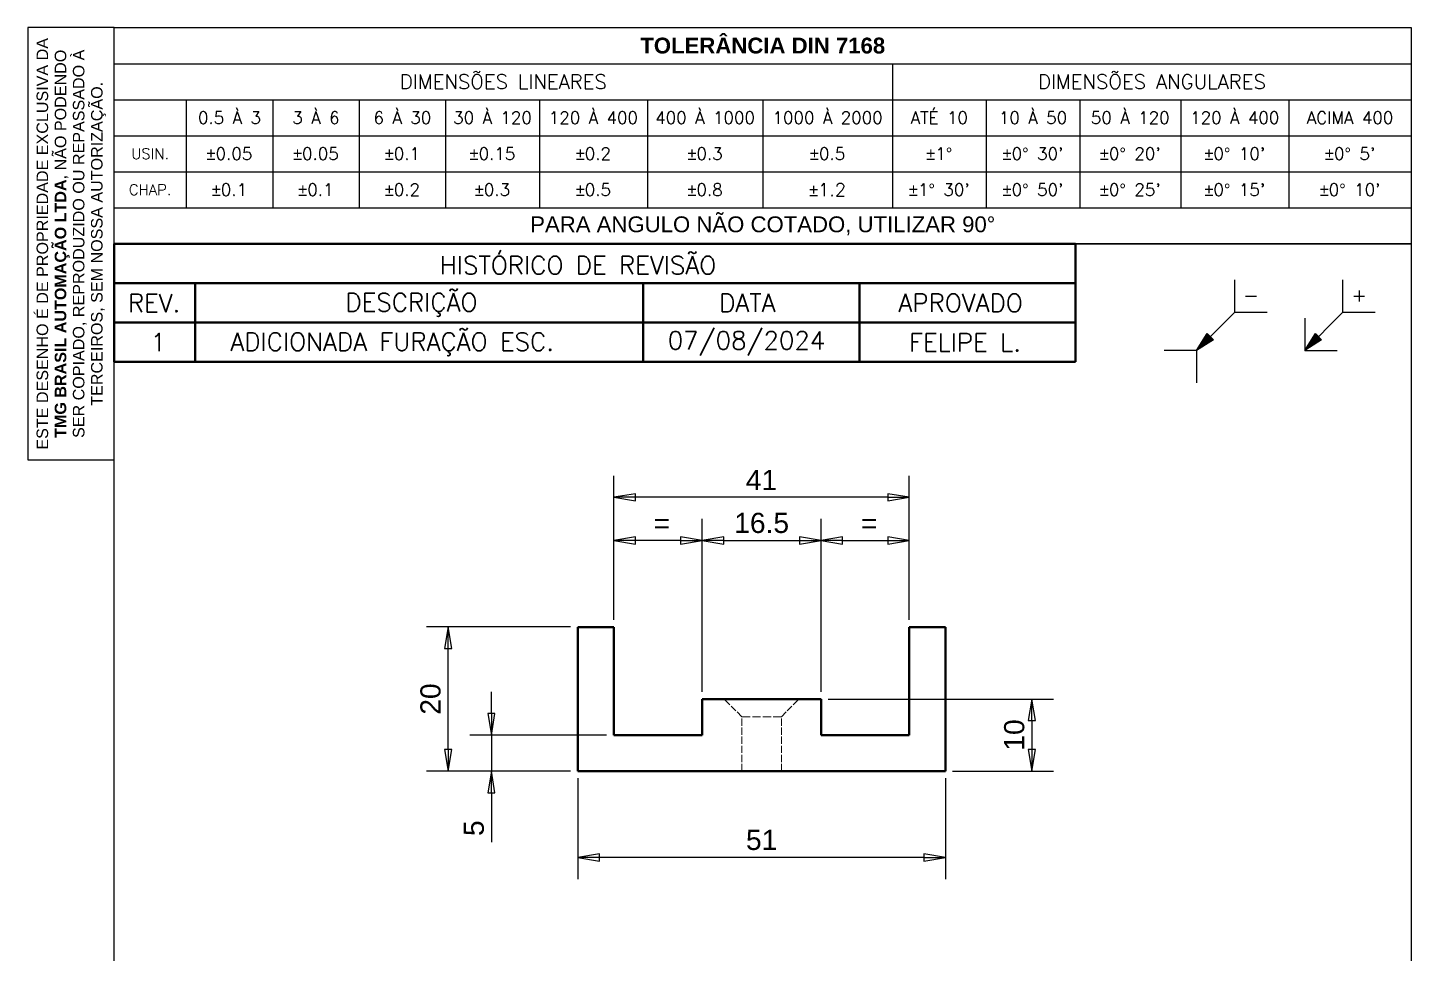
# Model space of a CAD drawing. Header units: millimetres. Extents: x 3 to 205, y 5 to 292.
# Drawn here: x 13 to 205, y 163.5 to 292 of the extents above; entities that cross this region are included whole.
import ezdxf

# ---------------------------------------------------------------- set-up
doc = ezdxf.new("R2010")
doc.units = ezdxf.units.MM
doc.linetypes.add('DASHED', pattern=[0.2067, 0.1654, -0.0413])
doc.layers.add('BORDA', color=7, linetype='Continuous', lineweight=25)
doc.layers.add('COTAS', color=7, linetype='Continuous', lineweight=25)
for name, color, linetype, lineweight, true_color in [('CONTORNO', 1, 'Continuous', 50, 0xff0000), ('HACHURA', 7, 'Continuous', 9, 0xff8000), ('TRACEJADA', 7, 'DASHED', 9, 0xff80ff)]:
    doc.layers.add(name, color=color, linetype=linetype, lineweight=lineweight, true_color=true_color)
doc.styles.add('Estilo de texto54', font='arial.ttf')
doc.styles.add('SELGRON - BALAO', font='Simplex.shx')
doc.styles.add('SELGRON - COTAS', font='arial.ttf')
doc.styles.add('SELGRON - LEGENDA', font='Simplex.shx')
doc.dimstyles.new('Selgron', dxfattribs={"dimtxt": 2.8, "dimasz": 3, "dimexe": 3, "dimexo": 1, "dimgap": 1, "dimtad": 1, "dimtoh": 1, "dimdec": 1, "dimdsep": 46, "dimtxsty": 'SELGRON - COTAS', "dimblk": 'Filled-1', "dimcen": 0.09, "dimdle": 12, "dimclrd": 256, "dimclre": 256, "dimclrt": 7, "dimazin": 3, "dimtfac": 0.678571, "dimtmove": 0, "dimatfit": 3, "dimldrblk": 'Filled-1', "dimfxl": 0, "dimtolj": 1, "dimlwd": 25, "dimlwe": 25, "dimarcsym": 0})

# ---------------------------------------------------------------- blocks, each defined once
blk = doc.blocks.new('Bordas BORDA A4')
at = {"layer": 'HACHURA'}
for points in [[(175.2, 247.2), (177.53, 248.68), (176.68, 249.53)], [(190.2, 247.2), (192.53, 248.68), (191.68, 249.53)]]:
    blk.add_hatch(color=7, dxfattribs=at).paths.add_polyline_path(points)
at = {"layer": 'BORDA', "lineweight": 30}
for p, q in [((25, 292), (13, 292)), ((13, 292), (13, 232)), ((25, 292), (205, 292)), ((25, 5), (25, 292)), ((25, 292), (205, 292)), ((25, 262), (25, 292)), ((25, 232), (25, 292)), ((205, 292), (205, 5)), ((205, 292), (205, 262)), ((25, 287), (205, 287)), ((133, 287), (133, 267)), ((25, 282), (205, 282)), ((35, 282), (35, 267)), ((47, 282), (47, 267)), ((59, 282), (59, 267)), ((71, 282), (71, 267)), ((84, 282), (84, 267)), ((99, 282), (99, 267)), ((115, 282), (115, 267)), ((146, 282), (146, 267)), ((159, 282), (159, 267)), ((173, 282), (173, 267)), ((188, 282), (188, 267)), ((25, 277), (205, 277)), ((25, 272), (205, 272)), ((25, 267), (205, 267)), ((205, 262), (25, 262)), ((25, 262), (205, 262)), ((13, 232), (25, 232))]:
    blk.add_line(p, q, dxfattribs=at)
at = {"layer": 'BORDA'}
for p, q in [((180.5, 252.5), (180.5, 257)), ((195.5, 252.5), (195.5, 257)), ((197.75, 255.5), (197.75, 254)), ((182, 254.75), (183.5, 254.75)), ((197, 254.75), (198.5, 254.75)), ((175.2, 247.2), (180.5, 252.5)), ((180.5, 252.5), (185, 252.5)), ((190.2, 247.2), (195.5, 252.5)), ((190.2, 251.7), (190.2, 247.2)), ((195.5, 252.5), (200, 252.5)), ((175.2, 247.2), (176.68, 249.53)), ((177.53, 248.68), (175.2, 247.2)), ((176.68, 249.53), (177.53, 248.68)), ((190.2, 247.2), (191.68, 249.53)), ((192.53, 248.68), (190.2, 247.2)), ((191.68, 249.53), (192.53, 248.68)), ((175.2, 247.2), (170.7, 247.2)), ((175.2, 247.2), (175.2, 242.7)), ((190.2, 247.2), (194.7, 247.2))]:
    blk.add_line(p, q, dxfattribs=at)
at = {"layer": 'CONTORNO', "color": 7, "insert": (19.06, 262), "char_height": 1.6, "width": 57.868, "attachment_point": 5, "rotation": 90, "line_spacing_factor": 0.944222, "style": 'SELGRON - LEGENDA'}
blk.add_mtext('\\fArial|b0|i0;{\\H1.6000;ESTE DESENHO É DE PROPRIEDADE EXCLUSIVA DA }\\fArial|b1|i0;{\\H1.6000;TMG BRASIL AUTOMAÇÃO LTDA}\\fArial|b0|i0;{\\H1.6000;, NÃO PODENDO SER COPIADO, REPRODUZIDO OU REPASSADO À TERCEIROS, SEM NOSSA AUTORIZAÇÃO.}', dxfattribs=at)
at = {"layer": 'CONTORNO', "color": 7, "attachment_point": 5, "style": 'SELGRON - LEGENDA'}
for s, insert, char_height in [('\\fArial|b1|i0;{\\H2.2000;TOLERÂNCIA DIN 7168}', (115, 289.5), 2.2), ('\\FSimplex|b0|i0;{\\H2.0000;DIMENSÕES LINEARES}', (79, 284.5), 2), ('\\FSimplex|b0|i0;{\\H2.0000;DIMENSÕES ANGULARES}', (169, 284.5), 2), ('\\FSimplex|b0|i0;{\\H1.7000;0.5 À 3}', (41, 279.5), 1.7), ('\\FSimplex|b0|i0;{\\H1.7000;3 À 6}', (53, 279.5), 1.7), ('\\FSimplex|b0|i0;{\\H1.7000;6 À 30}', (65, 279.5), 1.7), ('\\FSimplex|b0|i0;{\\H1.7000;30 À 120}', (77.5, 279.5), 1.7), ('\\FSimplex|b0|i0;{\\H1.7000;120 À 400}', (91.5, 279.5), 1.7), ('\\FSimplex|b0|i0;{\\H1.7000;400 À 1000}', (107, 279.5), 1.7), ('\\FSimplex|b0|i0;{\\H1.7000;1000 À 2000}', (124, 279.5), 1.7), ('\\FSimplex|b0|i0;{\\H1.7000;ATÉ 10}', (139.5, 279.5), 1.7), ('\\FSimplex|b0|i0;{\\H1.7000;10 À 50}', (152.5, 279.5), 1.7), ('\\FSimplex|b0|i0;{\\H1.7000;50 À 120}', (166, 279.5), 1.7), ('\\FSimplex|b0|i0;{\\H1.7000;120 À 400}', (180.5, 279.5), 1.7), ('\\FSimplex|b0|i0;{\\H1.7000;ACIMA 400}', (196.5, 279.5), 1.7), ('\\FSimplex|b0|i0;{\\H1.5000;USIN.}', (30, 274.5), 1.5), ('\\fAIGDT|b0|i0;{\\H1.7000;`}\\FSimplex|b0|i0;{\\H1.7000;0.05}', (41, 274.5), 1.7), ('\\fAIGDT|b0|i0;{\\H1.7000;`}\\FSimplex|b0|i0;{\\H1.7000;0.05}', (53, 274.5), 1.7), ('\\fAIGDT|b0|i0;{\\H1.7000;`}\\FSimplex|b0|i0;{\\H1.7000;0.1}', (65, 274.5), 1.7), ('\\fAIGDT|b0|i0;{\\H1.7000;`}\\FSimplex|b0|i0;{\\H1.7000;0.15}', (77.5, 274.5), 1.7), ('\\fAIGDT|b0|i0;{\\H1.7000;`}\\FSimplex|b0|i0;{\\H1.7000;0.2}', (91.5, 274.5), 1.7), ('\\fAIGDT|b0|i0;{\\H1.7000;`}\\FSimplex|b0|i0;{\\H1.7000;0.3}', (107, 274.5), 1.7), ('\\fAIGDT|b0|i0;{\\H1.7000;`}\\FSimplex|b0|i0;{\\H1.7000;0.5}', (124, 274.5), 1.7), ('\\fAIGDT|b0|i0;{\\H1.7000;`}\\FSimplex|b0|i0;{\\H1.7000;1}\\fAIGDT|b0|i0;{\\H1.7000;~}', (139.5, 274.5), 1.7), ("\\fAIGDT|b0|i0;{\\H1.7000;`}\\FSimplex|b0|i0;{\\H1.7000;0}\\fAIGDT|b0|i0;{\\H1.7000;~}\\FSimplex|b0|i0;{\\H1.7000; 30'}", (152.5, 274.5), 1.7), ("\\fAIGDT|b0|i0;{\\H1.7000;`}\\FSimplex|b0|i0;{\\H1.7000;0}\\fAIGDT|b0|i0;{\\H1.7000;~}\\FSimplex|b0|i0;{\\H1.7000; 20'}", (166, 274.5), 1.7), ("\\fAIGDT|b0|i0;{\\H1.7000;`}\\FSimplex|b0|i0;{\\H1.7000;0}\\fAIGDT|b0|i0;{\\H1.7000;~}\\FSimplex|b0|i0;{\\H1.7000; 10'}", (180.5, 274.5), 1.7), ("\\fAIGDT|b0|i0;{\\H1.7000;`}\\FSimplex|b0|i0;{\\H1.7000;0}\\fAIGDT|b0|i0;{\\H1.7000;~}\\FSimplex|b0|i0;{\\H1.7000; 5'}", (196.5, 274.5), 1.7), ('\\FSimplex|b0|i0;{\\H1.5000;CHAP.}', (30, 269.5), 1.5), ('\\fAIGDT|b0|i0;{\\H1.7000;`}\\FSimplex|b0|i0;{\\H1.7000;0.1}', (41, 269.5), 1.7), ('\\fAIGDT|b0|i0;{\\H1.7000;`}\\FSimplex|b0|i0;{\\H1.7000;0.1}', (53, 269.5), 1.7), ('\\fAIGDT|b0|i0;{\\H1.7000;`}\\FSimplex|b0|i0;{\\H1.7000;0.2}', (65, 269.5), 1.7), ('\\fAIGDT|b0|i0;{\\H1.7000;`}\\FSimplex|b0|i0;{\\H1.7000;0.3}', (77.5, 269.5), 1.7), ('\\fAIGDT|b0|i0;{\\H1.7000;`}\\FSimplex|b0|i0;{\\H1.7000;0.5}', (91.5, 269.5), 1.7), ('\\fAIGDT|b0|i0;{\\H1.7000;`}\\FSimplex|b0|i0;{\\H1.7000;0.8}', (107, 269.5), 1.7), ('\\fAIGDT|b0|i0;{\\H1.7000;`}\\FSimplex|b0|i0;{\\H1.8000;1.2}', (124, 269.5), 2.5), ("\\fAIGDT|b0|i0;{\\H1.7000;`}\\FSimplex|b0|i0;{\\H1.7000;1}\\fAIGDT|b0|i0;{\\H1.7000;~}\\FSimplex|b0|i0;{\\H1.7000; 30'}", (139.5, 269.5), 1.7), ("\\fAIGDT|b0|i0;{\\H1.7000;`}\\FSimplex|b0|i0;{\\H1.7000;0}\\fAIGDT|b0|i0;{\\H1.7000;~}\\FSimplex|b0|i0;{\\H1.7000; 50'}", (152.5, 269.5), 1.7), ("\\fAIGDT|b0|i0;{\\H1.7000;`}\\FSimplex|b0|i0;{\\H1.7000;0}\\fAIGDT|b0|i0;{\\H1.7000;~}\\FSimplex|b0|i0;{\\H1.7000; 25'}", (166, 269.5), 1.7), ("\\fAIGDT|b0|i0;{\\H1.7000;`}\\FSimplex|b0|i0;{\\H1.7000;0}\\fAIGDT|b0|i0;{\\H1.7000;~}\\FSimplex|b0|i0;{\\H1.7000; 15'}", (180.5, 269.5), 1.7), ("\\fAIGDT|b0|i0;{\\H1.7000;`}\\FSimplex|b0|i0;{\\H1.7000;0}\\fAIGDT|b0|i0;{\\H1.7000;~}\\FSimplex|b0|i0;{\\H1.7000; 10'}", (196.5, 269.5), 1.7), ('\\fArial|b0|i0;{\\H2.2000;PARA ANGULO NÃO COTADO, UTILIZAR 90}\\fAIGDT|b0|i0;{\\H2.2000;~}', (115, 264.5), 2.2)]:
    blk.add_mtext(s, dxfattribs=dict(at, insert=insert, char_height=char_height))
at = {"layer": 'CONTORNO', "color": 7, "style": 'Estilo de texto54'}
blk.add_attdef('STOCK_NUMBER_001', (6.97, 138.26), '', height=4, rotation=90, dxfattribs=at)
blk = doc.blocks.new('Filled-1')
at = {"color": 0}
for p, q in [((0, 0), (-1, 0.167)), ((-1, 0.167), (-1, -0.167)), ((-1, 0), (0, 0)), ((-1, -0.167), (0, 0))]:
    blk.add_line(p, q, dxfattribs=at)
at = {"color": 0, "flags": 128}
blk.add_lwpolyline([(-1, -0.167), (0, 0), (-1, 0.167), (-1, -0.167)], dxfattribs=at)
at = {"color": 0}
blk.add_solid([(-1, -0.167), (0, 0), (-1, 0.167), (-1, -0.167)], dxfattribs=at)
blk = doc.blocks.new('*D7')
at = {"layer": 'COTAS', "linetype": 'Continuous', "lineweight": 25, "transparency": 16777216}
for p, q in [((89.34, 187.81), (89.34, 173.81)), ((140.34, 187.81), (140.34, 173.81)), ((137.34, 176.81), (92.34, 176.81))]:
    blk.add_line(p, q, dxfattribs=at)
at = {"layer": 'Defpoints', "color": 0, "linetype": 'Continuous', "transparency": 16777216}
for p in [(89.34, 188.81), (140.34, 188.81), (89.34, 176.81)]:
    blk.add_point(p, dxfattribs=at)
at = {"layer": 'COTAS', "linetype": 'Continuous', "lineweight": 25, "transparency": 16777216, "xscale": 3, "yscale": 3, "zscale": 3, "rotation": 180}
blk.add_blockref('Filled-1', (89.34, 176.81), dxfattribs=at)
at = {"layer": 'COTAS', "linetype": 'Continuous', "lineweight": 25, "transparency": 16777216, "xscale": 3, "yscale": 3, "zscale": 3}
blk.add_blockref('Filled-1', (140.34, 176.81), dxfattribs=at)
at = {"layer": 'COTAS', "color": 7, "linetype": 'Continuous', "lineweight": 25, "transparency": 16777216, "insert": (114.85, 179.24), "char_height": 2.8, "attachment_point": 5, "style": 'SELGRON - COTAS'}
blk.add_mtext('\\A1;51', dxfattribs=at)
blk = doc.blocks.new('*D8')
at = {"layer": 'COTAS', "linetype": 'Continuous', "lineweight": 25, "transparency": 16777216}
for p, q in [((106.59, 199.81), (106.59, 223.81)), ((123.09, 199.81), (123.09, 223.81)), ((109.59, 220.81), (120.09, 220.81))]:
    blk.add_line(p, q, dxfattribs=at)
at = {"layer": 'Defpoints', "color": 0, "linetype": 'Continuous', "transparency": 16777216}
for p in [(123.09, 220.81), (106.59, 198.81), (123.09, 198.81)]:
    blk.add_point(p, dxfattribs=at)
at = {"layer": 'COTAS', "linetype": 'Continuous', "lineweight": 25, "transparency": 16777216, "xscale": 3, "yscale": 3, "zscale": 3, "rotation": 180}
blk.add_blockref('Filled-1', (106.59, 220.81), dxfattribs=at)
at = {"layer": 'COTAS', "linetype": 'Continuous', "lineweight": 25, "transparency": 16777216, "xscale": 3, "yscale": 3, "zscale": 3}
blk.add_blockref('Filled-1', (123.09, 220.81), dxfattribs=at)
at = {"layer": 'COTAS', "color": 7, "linetype": 'Continuous', "lineweight": 25, "transparency": 16777216, "insert": (114.85, 223.24), "char_height": 2.8, "attachment_point": 5, "style": 'SELGRON - COTAS'}
blk.add_mtext('\\A1;16.5', dxfattribs=at)
blk = doc.blocks.new('*D9')
at = {"layer": 'COTAS', "linetype": 'Continuous', "lineweight": 25, "transparency": 16777216}
for p, q in [((94.34, 209.81), (94.34, 229.81)), ((135.34, 209.81), (135.34, 229.81)), ((132.34, 226.81), (97.34, 226.81))]:
    blk.add_line(p, q, dxfattribs=at)
at = {"layer": 'Defpoints', "color": 0, "linetype": 'Continuous', "transparency": 16777216}
for p in [(94.34, 226.81), (94.34, 208.81), (135.34, 208.81)]:
    blk.add_point(p, dxfattribs=at)
at = {"layer": 'COTAS', "linetype": 'Continuous', "lineweight": 25, "transparency": 16777216, "xscale": 3, "yscale": 3, "zscale": 3, "rotation": 180}
blk.add_blockref('Filled-1', (94.34, 226.81), dxfattribs=at)
at = {"layer": 'COTAS', "linetype": 'Continuous', "lineweight": 25, "transparency": 16777216, "xscale": 3, "yscale": 3, "zscale": 3}
blk.add_blockref('Filled-1', (135.34, 226.81), dxfattribs=at)
at = {"layer": 'COTAS', "color": 7, "linetype": 'Continuous', "lineweight": 25, "transparency": 16777216, "insert": (114.83, 229.21), "char_height": 2.8, "attachment_point": 5, "style": 'SELGRON - COTAS'}
blk.add_mtext('\\A1;41', dxfattribs=at)
blk = doc.blocks.new('*D11')
at = {"layer": 'COTAS', "linetype": 'Continuous', "lineweight": 25, "transparency": 16777216}
for p, q in [((77.34, 196.81), (77.34, 199.81)), ((93.34, 193.81), (74.34, 193.81)), ((77.34, 193.81), (77.34, 188.81)), ((88.34, 188.81), (74.34, 188.81)), ((77.34, 185.81), (77.34, 178.95))]:
    blk.add_line(p, q, dxfattribs=at)
at = {"layer": 'Defpoints', "color": 0, "linetype": 'Continuous', "transparency": 16777216}
for p in [(94.34, 193.81), (77.34, 188.81), (89.34, 188.81)]:
    blk.add_point(p, dxfattribs=at)
at = {"layer": 'COTAS', "linetype": 'Continuous', "lineweight": 25, "transparency": 16777216, "xscale": 3, "yscale": 3, "zscale": 3}
for p, rotation in [((77.34, 193.81), 270), ((77.34, 188.81), 90)]:
    blk.add_blockref('Filled-1', p, dxfattribs=dict(at, rotation=rotation))
at = {"layer": 'COTAS', "color": 7, "linetype": 'Continuous', "lineweight": 25, "transparency": 16777216, "insert": (74.92, 180.88), "char_height": 2.8, "attachment_point": 5, "rotation": 90, "style": 'SELGRON - COTAS'}
blk.add_mtext('\\A1;5', dxfattribs=at)
blk = doc.blocks.new('*D12')
at = {"layer": 'COTAS', "linetype": 'Continuous', "lineweight": 25, "transparency": 16777216}
for p, q in [((124.09, 198.81), (155.34, 198.81)), ((152.34, 195.81), (152.34, 191.81)), ((141.34, 188.81), (155.34, 188.81))]:
    blk.add_line(p, q, dxfattribs=at)
at = {"layer": 'Defpoints', "color": 0, "linetype": 'Continuous', "transparency": 16777216}
for p in [(123.09, 198.81), (140.34, 188.81), (152.34, 188.81)]:
    blk.add_point(p, dxfattribs=at)
at = {"layer": 'COTAS', "linetype": 'Continuous', "lineweight": 25, "transparency": 16777216, "xscale": 3, "yscale": 3, "zscale": 3}
for p, rotation in [((152.34, 198.81), 90), ((152.34, 188.81), 270)]:
    blk.add_blockref('Filled-1', p, dxfattribs=dict(at, rotation=rotation))
at = {"layer": 'COTAS', "color": 7, "linetype": 'Continuous', "lineweight": 25, "transparency": 16777216, "insert": (149.91, 193.82), "char_height": 2.8, "attachment_point": 5, "rotation": 90, "style": 'SELGRON - COTAS'}
blk.add_mtext('\\A1;10', dxfattribs=at)
blk = doc.blocks.new('*D13')
at = {"layer": 'COTAS', "linetype": 'Continuous', "lineweight": 25, "transparency": 16777216}
for p, q in [((94.34, 209.81), (94.34, 223.81)), ((106.59, 199.81), (106.59, 223.81)), ((103.59, 220.81), (97.34, 220.81))]:
    blk.add_line(p, q, dxfattribs=at)
at = {"layer": 'Defpoints', "color": 0, "linetype": 'Continuous', "transparency": 16777216}
for p in [(94.34, 220.81), (94.34, 208.81), (106.59, 198.81)]:
    blk.add_point(p, dxfattribs=at)
at = {"layer": 'COTAS', "linetype": 'Continuous', "lineweight": 25, "transparency": 16777216, "xscale": 3, "yscale": 3, "zscale": 3, "rotation": 180}
blk.add_blockref('Filled-1', (94.34, 220.81), dxfattribs=at)
at = {"layer": 'COTAS', "linetype": 'Continuous', "lineweight": 25, "transparency": 16777216, "xscale": 3, "yscale": 3, "zscale": 3}
blk.add_blockref('Filled-1', (106.59, 220.81), dxfattribs=at)
at = {"layer": 'COTAS', "color": 7, "linetype": 'Continuous', "lineweight": 25, "transparency": 16777216, "insert": (100.45, 223.21), "char_height": 2.8, "attachment_point": 5, "style": 'SELGRON - COTAS'}
blk.add_mtext('\\A1; \\fArial|b0|i0;{\\H2.8000;=}', dxfattribs=at)
blk = doc.blocks.new('*D14')
at = {"layer": 'COTAS', "linetype": 'Continuous', "lineweight": 25, "transparency": 16777216}
for p, q in [((123.09, 199.81), (123.09, 223.81)), ((135.34, 209.81), (135.34, 223.81)), ((126.09, 220.81), (132.34, 220.81))]:
    blk.add_line(p, q, dxfattribs=at)
at = {"layer": 'Defpoints', "color": 0, "linetype": 'Continuous', "transparency": 16777216}
for p in [(135.34, 220.81), (135.34, 208.81), (123.09, 198.81)]:
    blk.add_point(p, dxfattribs=at)
at = {"layer": 'COTAS', "linetype": 'Continuous', "lineweight": 25, "transparency": 16777216, "xscale": 3, "yscale": 3, "zscale": 3, "rotation": 180}
blk.add_blockref('Filled-1', (123.09, 220.81), dxfattribs=at)
at = {"layer": 'COTAS', "linetype": 'Continuous', "lineweight": 25, "transparency": 16777216, "xscale": 3, "yscale": 3, "zscale": 3}
blk.add_blockref('Filled-1', (135.34, 220.81), dxfattribs=at)
at = {"layer": 'COTAS', "color": 7, "linetype": 'Continuous', "lineweight": 25, "transparency": 16777216, "insert": (129.22, 223.21), "char_height": 2.8, "attachment_point": 5, "style": 'SELGRON - COTAS'}
blk.add_mtext('\\A1; \\fArial|b0|i0;{\\H2.8000;=}', dxfattribs=at)
blk = doc.blocks.new('*D15')
at = {"layer": 'COTAS', "linetype": 'Continuous', "lineweight": 25, "transparency": 16777216}
for p, q in [((88.34, 208.81), (68.34, 208.81)), ((71.34, 191.81), (71.34, 205.81)), ((88.34, 188.81), (68.34, 188.81))]:
    blk.add_line(p, q, dxfattribs=at)
at = {"layer": 'Defpoints', "color": 0, "linetype": 'Continuous', "transparency": 16777216}
for p in [(71.34, 208.81), (89.34, 208.81), (89.34, 188.81)]:
    blk.add_point(p, dxfattribs=at)
at = {"layer": 'COTAS', "linetype": 'Continuous', "lineweight": 25, "transparency": 16777216, "xscale": 3, "yscale": 3, "zscale": 3}
for p, rotation in [((71.34, 208.81), 90), ((71.34, 188.81), 270)]:
    blk.add_blockref('Filled-1', p, dxfattribs=dict(at, rotation=rotation))
at = {"layer": 'COTAS', "color": 7, "linetype": 'Continuous', "lineweight": 25, "transparency": 16777216, "insert": (68.91, 198.81), "char_height": 2.8, "attachment_point": 5, "rotation": 90, "style": 'SELGRON - COTAS'}
blk.add_mtext('\\A1;20', dxfattribs=at)
blk = doc.blocks.new('HISTÓRICO DE REVISÃO')
at = {"layer": 'CONTORNO'}
for p, q in [((25, 262), (158.41, 262)), ((25, 262), (25, 256.53)), ((158.41, 262), (158.41, 256.53)), ((25, 256.53), (158.41, 256.53)), ((25, 256.53), (25, 251.07)), ((36.22, 256.53), (36.22, 251.07)), ((98.41, 256.53), (98.41, 251.07)), ((128.41, 256.53), (128.41, 251.07)), ((158.41, 256.53), (158.41, 251.07)), ((25, 251.07), (158.41, 251.07)), ((25, 251.07), (25, 245.6)), ((36.22, 251.07), (36.22, 245.6)), ((98.41, 251.07), (98.41, 245.6)), ((128.41, 251.07), (128.41, 245.6)), ((158.41, 251.07), (158.41, 245.6)), ((25, 245.6), (158.41, 245.6))]:
    blk.add_line(p, q, dxfattribs=at)
at = {"layer": 'CONTORNO', "color": 7, "char_height": 2.5, "attachment_point": 7, "style": 'SELGRON - BALAO'}
for s, insert in [('HISTÓRICO DE REVISÃO', (70.2, 257.78)), ('DESCRIÇÃO', (57.1, 251.91)), ('REV.', (26.92, 252.53)), ('DATA', (108.96, 252.54)), ('APROVADO', (133.84, 252.54)), ('ADICIONADA FURAÇÃO ESC.', (41.14, 246.45)), ('07/08/2024', (101.82, 246.51)), ('1', (30.07, 247.08)), ('FELIPE L.', (135.3, 247.07))]:
    blk.add_mtext(s, dxfattribs=dict(at, insert=insert))

msp = doc.modelspace()

# ---------------------------------------------------------------- linework, layer by layer
at = {"layer": 'CONTORNO'}
for p, q in [((89.339, 208.809), (94.339, 208.809)), ((89.339, 188.809), (89.339, 208.809)), ((94.339, 208.809), (94.339, 193.809)), ((135.339, 193.809), (135.339, 208.809)), ((135.339, 208.809), (140.339, 208.809)), ((140.339, 208.809), (140.339, 188.809)), ((106.589, 193.809), (106.589, 198.809)), ((106.589, 198.809), (123.089, 198.809)), ((123.089, 198.809), (123.089, 193.809)), ((94.339, 193.809), (106.589, 193.809)), ((123.089, 193.809), (135.339, 193.809)), ((140.339, 188.809), (89.339, 188.809))]:
    msp.add_line(p, q, dxfattribs=at)
at = {"layer": 'TRACEJADA', "ltscale": 5.587523}
for p, q in [((112.089, 196.359), (109.639, 198.809)), ((117.589, 196.359), (120.039, 198.809))]:
    msp.add_line(p, q, dxfattribs=at)
at = {"layer": 'TRACEJADA', "ltscale": 6.966118}
msp.add_line((117.589, 196.359), (112.089, 196.359), dxfattribs=at)
at = {"layer": 'TRACEJADA', "ltscale": 6.087728}
for p, q in [((112.089, 188.809), (112.089, 196.359)), ((117.589, 188.809), (117.589, 196.359))]:
    msp.add_line(p, q, dxfattribs=at)

# ---------------------------------------------------------------- block references
msp.add_blockref('Bordas BORDA A4', (0, 0))
at = {"layer": 'CONTORNO'}
msp.add_blockref('HISTÓRICO DE REVISÃO', (0, 0), dxfattribs=at)

# ---------------------------------------------------------------- dimensions: what is measured, and where the dimension line sits
at = {"layer": 'COTAS', "linetype": 'Continuous', "lineweight": 25}
dim = msp.add_linear_dim(base=(94.339, 226.809), p1=(135.339, 208.809), p2=(94.339, 208.809), dimstyle='Selgron', override={"dimgap": 1, "dimtoh": 0, "dimdec": 1, "dimtol": 0, "dimlim": 0, "dimtp": 0, "dimtm": 0, "dimtdec": 2, "dimtofl": 0, "dimatfit": 1}, dxfattribs=at)
dim.commit()
dim.dimension.update_dxf_attribs({"geometry": '*D9', "text_midpoint": (114.829, 226.809), "dimtype": 160})
dim = msp.add_linear_dim(base=(94.339, 220.809), p1=(106.589, 198.809), p2=(94.339, 208.809), text=' \\fArial|b0|i0;{\\H2.8000;=}', dimstyle='Selgron', override={"dimgap": 1, "dimtoh": 0, "dimdec": 1, "dimtol": 0, "dimlim": 0, "dimtp": 0, "dimtm": 0, "dimtdec": 2, "dimtofl": 0, "dimatfit": 1}, dxfattribs=at)
dim.commit()
dim.dimension.update_dxf_attribs({"geometry": '*D13', "text_midpoint": (100.454, 220.809), "dimtype": 160})
dim = msp.add_linear_dim(base=(135.339, 220.809), p1=(123.089, 198.809), p2=(135.339, 208.809), angle=180, text=' \\fArial|b0|i0;{\\H2.8000;=}', dimstyle='Selgron', override={"dimgap": 1, "dimtoh": 0, "dimdec": 1, "dimtol": 0, "dimlim": 0, "dimtp": 0, "dimtm": 0, "dimtdec": 2, "dimtofl": 0, "dimatfit": 1}, dxfattribs=at)
dim.commit()
dim.dimension.update_dxf_attribs({"geometry": '*D14', "text_midpoint": (129.224, 220.809), "dimtype": 160})
for base, p1, p2, angle, override, picture, middle in [((123.089, 220.809), (106.589, 198.809), (123.089, 198.809), 180, {"dimgap": 1, "dimtoh": 0, "dimdec": 1, "dimtol": 0, "dimlim": 0, "dimtp": 0.05, "dimtm": 0, "dimtdec": 2, "dimtofl": 0, "dimatfit": 1}, '*D8', (114.849, 220.809)), ((71.339, 208.809), (89.339, 188.809), (89.339, 208.809), 90, {"dimgap": 1, "dimtoh": 0, "dimdec": 1, "dimtol": 0, "dimlim": 0, "dimtp": 0, "dimtm": 0, "dimtdec": 2, "dimtofl": 0, "dimatfit": 1}, '*D15', (71.339, 198.809)), ((77.339, 188.809), (94.339, 193.809), (89.339, 188.809), 270, {"dimgap": 1, "dimtoh": 0, "dimdec": 1, "dimtol": 0, "dimlim": 0, "dimtp": 0.05, "dimtm": 0, "dimtdec": 2, "dimtofl": 1, "dimatfit": 1}, '*D11', (77.339, 180.881)), ((152.339, 188.809), (123.089, 198.809), (140.339, 188.809), 270, {"dimgap": 1, "dimtoh": 0, "dimdec": 1, "dimtol": 0, "dimlim": 0, "dimtp": 0.05, "dimtm": 0, "dimtdec": 2, "dimtofl": 0, "dimatfit": 1}, '*D12', (152.339, 193.819)), ((89.339, 176.809), (140.339, 188.809), (89.339, 188.809), 180, {"dimgap": 1, "dimtoh": 0, "dimdec": 1, "dimtol": 0, "dimlim": 0, "dimtp": 0.05, "dimtm": 0, "dimtdec": 2, "dimtofl": 0, "dimatfit": 1}, '*D7', (114.849, 176.809))]:
    dim = msp.add_linear_dim(base=base, p1=p1, p2=p2, angle=angle, dimstyle='Selgron', override=override, dxfattribs=at)
    dim.commit()
    dim.dimension.update_dxf_attribs({"geometry": picture, "text_midpoint": middle, "dimtype": 160})

doc.saveas('drawing.dxf')
